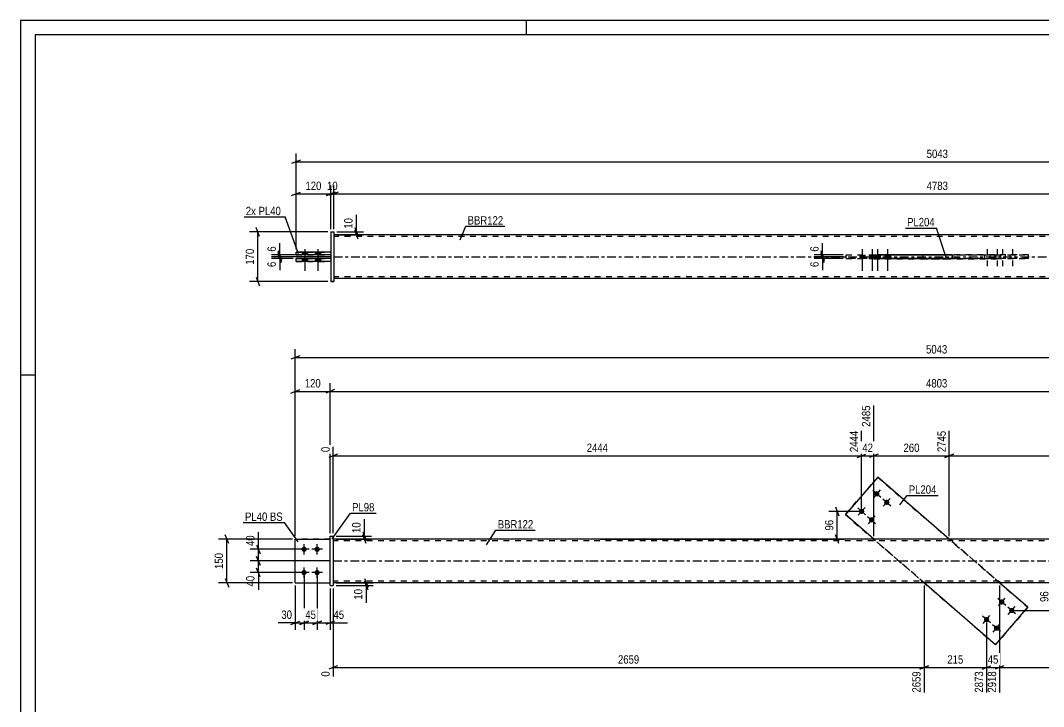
# Model space of a CAD drawing. Header units: millimetres. Extents: x 0 to 594, y 0 to 420.
# Drawn here: x 0 to 351.7, y 184.1 to 420 of the extents above; entities that cross this region are included whole.
import ezdxf

# ---------------------------------------------------------------- set-up
doc = ezdxf.new("R2010")
doc.units = ezdxf.units.MM
doc.linetypes.add('DXK_LINE_DOT2', pattern=[3.9198, 1.9599, -1.9599])
doc.linetypes.add('DXK_LINE_DOT3', pattern=[5.9187, 2.979, -0.9799, 0.9799, -0.9799])
doc.styles.add('Arial Narrow', font='ARIALN.TTF', dxfattribs={"height": 0.2})

# ---------------------------------------------------------------- blocks, each defined once
blk = doc.blocks.new('Unknown-580610269-1130')
at = {"color": 5, "linetype": 'Continuous'}
for p, q in [((594, 420), (0, 420)), ((0, 420), (0, 0)), ((174, 415), (174, 420)), ((589, 415), (5, 415)), ((5, 415), (5, 5)), ((5, 298), (0, 298))]:
    blk.add_line(p, q, dxfattribs=at)
blk = doc.blocks.new('Part-580610269-1679 - 1673')
at = {"color": 7, "linetype": 'DXK_LINE_DOT2'}
for p, q in [((94.5, 226.65), (94.5, 241.65)), ((94.5, 241.65), (106.5, 241.65)), ((106.5, 241.65), (94.5, 241.65)), ((106.5, 226.65), (106.5, 241.65)), ((94.5, 226.65), (94.5, 226.65)), ((94.5, 226.65), (106.5, 226.65)), ((94.5, 226.65), (106.5, 226.65)), ((106.5, 226.65), (106.5, 226.65))]:
    blk.add_line(p, q, dxfattribs=at)
blk = doc.blocks.new('Part-580610269-1700 - 1673')
at = {"color": 2, "linetype": 'Continuous'}
for p, q in [((195.5, 241.65), (107.5, 241.65)), ((434.37, 241.65), (195.6, 241.65)), ((195.5, 226.65), (107.5, 226.65)), ((434.37, 226.65), (195.6, 226.65))]:
    blk.add_line(p, q, dxfattribs=at)
at = {"color": 7, "linetype": 'DXK_LINE_DOT2'}
for p, q in [((107.5, 241.65), (107.5, 226.65)), ((195.5, 241.05), (107.5, 241.05)), ((434.37, 241.05), (195.6, 241.05)), ((293.25, 241.65), (293.25, 241.05)), ((320.1, 241.65), (320.1, 241.05)), ((195.5, 227.25), (107.5, 227.25)), ((434.37, 227.25), (195.6, 227.25)), ((309.87, 226.65), (309.87, 227.25)), ((336.72, 226.65), (336.72, 227.25))]:
    blk.add_line(p, q, dxfattribs=at)
at = {"color": 7, "linetype": 'DXK_LINE_DOT3'}
for p, q in [((107.5, 234.15), (195.5, 234.15)), ((195.6, 234.15), (434.37, 234.15))]:
    blk.add_line(p, q, dxfattribs=at)
blk = doc.blocks.new('Part-580610269-1684 - 1673')
at = {"color": 2, "linetype": 'Continuous'}
for p, q in [((94.5, 226.65), (94.5, 241.65)), ((94.5, 241.65), (106.5, 241.65)), ((94.5, 226.65), (94.5, 226.65)), ((94.5, 226.65), (106.5, 226.65))]:
    blk.add_line(p, q, dxfattribs=at)
at = {"color": 7, "linetype": 'DXK_LINE_DOT2'}
for p, q in [((106.5, 241.65), (94.5, 241.65)), ((106.5, 226.65), (106.5, 241.65)), ((94.5, 226.65), (106.5, 226.65)), ((106.5, 226.65), (106.5, 226.65))]:
    blk.add_line(p, q, dxfattribs=at)
blk = doc.blocks.new('Bolt-580610269-1706 - 1673')
at = {"linetype": 'Continuous'}
for points in [[(294.43, 258.15), (294.61, 258.13), (294.79, 258.07), (294.95, 257.98), (295.09, 257.85), (295.2, 257.7), (295.28, 257.53), (295.32, 257.34), (295.32, 257.15), (295.28, 256.97), (295.2, 256.8), (295.09, 256.65), (294.95, 256.52), (294.79, 256.43), (294.61, 256.37), (294.43, 256.35), (294.24, 256.37), (294.06, 256.43), (293.9, 256.52), (293.76, 256.65), (293.65, 256.8), (293.57, 256.97), (293.53, 257.15), (293.53, 257.34), (293.57, 257.53), (293.65, 257.7), (293.76, 257.85), (293.9, 257.98), (294.06, 258.07), (294.24, 258.13)], [(297.83, 255.2), (298.01, 255.18), (298.19, 255.12), (298.36, 255.03), (298.5, 254.9), (298.61, 254.75), (298.68, 254.58), (298.72, 254.4), (298.72, 254.21), (298.68, 254.02), (298.61, 253.85), (298.5, 253.7), (298.36, 253.57), (298.19, 253.48), (298.01, 253.42), (297.83, 253.4), (297.64, 253.42), (297.46, 253.48), (297.3, 253.57), (297.16, 253.7), (297.05, 253.85), (296.97, 254.02), (296.93, 254.21), (296.93, 254.4), (296.97, 254.58), (297.05, 254.75), (297.16, 254.9), (297.3, 255.03), (297.46, 255.12), (297.64, 255.18)], [(289.19, 252.1), (289.37, 252.08), (289.55, 252.02), (289.72, 251.93), (289.86, 251.8), (289.97, 251.65), (290.04, 251.48), (290.08, 251.3), (290.08, 251.11), (290.04, 250.92), (289.97, 250.75), (289.86, 250.6), (289.72, 250.47), (289.55, 250.38), (289.37, 250.32), (289.19, 250.3), (289, 250.32), (288.82, 250.38), (288.66, 250.47), (288.52, 250.6), (288.41, 250.75), (288.33, 250.92), (288.29, 251.11), (288.29, 251.3), (288.33, 251.48), (288.41, 251.65), (288.52, 251.8), (288.66, 251.93), (288.82, 252.02), (289, 252.08)], [(292.59, 249.16), (292.78, 249.14), (292.95, 249.08), (293.12, 248.98), (293.26, 248.86), (293.37, 248.71), (293.44, 248.53), (293.48, 248.35), (293.48, 248.16), (293.44, 247.98), (293.37, 247.81), (293.26, 247.65), (293.12, 247.53), (292.95, 247.43), (292.78, 247.38), (292.59, 247.36), (292.4, 247.38), (292.22, 247.43), (292.06, 247.53), (291.92, 247.65), (291.81, 247.81), (291.73, 247.98), (291.69, 248.16), (291.69, 248.35), (291.73, 248.53), (291.81, 248.71), (291.92, 248.86), (292.06, 248.98), (292.22, 249.08), (292.4, 249.14)]]:
    blk.add_hatch(color=1, dxfattribs=at).paths.add_polyline_path(points)
at = {"color": 1, "linetype": 'Continuous'}
for p, q in [((293.06, 258.43), (295.79, 256.07)), ((295.6, 258.61), (293.25, 255.89)), ((296.47, 255.48), (299.19, 253.12)), ((299.01, 255.66), (296.65, 252.94)), ((287.83, 252.38), (290.55, 250.02)), ((290.37, 252.56), (288.01, 249.84)), ((291.23, 249.43), (293.95, 247.08)), ((293.77, 249.62), (291.41, 246.9))]:
    blk.add_line(p, q, dxfattribs=at)
blk = doc.blocks.new('Bolt-580610269-1707 - 1673')
at = {"linetype": 'Continuous'}
for points in [[(337.38, 220.94), (337.57, 220.92), (337.75, 220.86), (337.91, 220.76), (338.05, 220.64), (338.16, 220.49), (338.24, 220.31), (338.28, 220.13), (338.28, 219.94), (338.24, 219.76), (338.16, 219.59), (338.05, 219.43), (337.91, 219.31), (337.75, 219.21), (337.57, 219.16), (337.38, 219.14), (337.19, 219.16), (337.01, 219.21), (336.85, 219.31), (336.71, 219.43), (336.6, 219.59), (336.52, 219.76), (336.49, 219.94), (336.49, 220.13), (336.52, 220.31), (336.6, 220.49), (336.71, 220.64), (336.85, 220.76), (337.01, 220.86), (337.19, 220.92)], [(332.14, 214.89), (332.33, 214.87), (332.51, 214.81), (332.67, 214.72), (332.81, 214.59), (332.92, 214.44), (333, 214.27), (333.04, 214.08), (333.04, 213.9), (333, 213.71), (332.92, 213.54), (332.81, 213.39), (332.67, 213.26), (332.51, 213.17), (332.33, 213.11), (332.14, 213.09), (331.96, 213.11), (331.78, 213.17), (331.61, 213.26), (331.47, 213.39), (331.36, 213.54), (331.29, 213.71), (331.25, 213.9), (331.25, 214.08), (331.29, 214.27), (331.36, 214.44), (331.47, 214.59), (331.61, 214.72), (331.78, 214.81), (331.96, 214.87)], [(340.78, 217.99), (340.97, 217.97), (341.15, 217.91), (341.31, 217.82), (341.45, 217.69), (341.56, 217.54), (341.64, 217.37), (341.68, 217.18), (341.68, 217), (341.64, 216.81), (341.56, 216.64), (341.45, 216.49), (341.31, 216.36), (341.15, 216.27), (340.97, 216.21), (340.78, 216.19), (340.59, 216.21), (340.42, 216.27), (340.25, 216.36), (340.11, 216.49), (340, 216.64), (339.93, 216.81), (339.89, 217), (339.89, 217.18), (339.93, 217.37), (340, 217.54), (340.11, 217.69), (340.25, 217.82), (340.42, 217.91), (340.59, 217.97)], [(335.54, 211.94), (335.73, 211.92), (335.91, 211.87), (336.07, 211.77), (336.21, 211.65), (336.32, 211.49), (336.4, 211.32), (336.44, 211.14), (336.44, 210.95), (336.4, 210.76), (336.32, 210.59), (336.21, 210.44), (336.07, 210.31), (335.91, 210.22), (335.73, 210.16), (335.54, 210.14), (335.36, 210.16), (335.18, 210.22), (335.01, 210.31), (334.87, 210.44), (334.76, 210.59), (334.69, 210.76), (334.65, 210.95), (334.65, 211.14), (334.69, 211.32), (334.76, 211.49), (334.87, 211.65), (335.01, 211.77), (335.18, 211.87), (335.36, 211.92)]]:
    blk.add_hatch(color=1, dxfattribs=at).paths.add_polyline_path(points)
at = {"color": 1, "linetype": 'Continuous'}
for p, q in [((338.74, 218.86), (336.02, 221.21)), ((336.2, 218.68), (338.56, 221.4)), ((342.14, 215.91), (339.42, 218.27)), ((339.6, 215.73), (341.96, 218.45)), ((333.5, 212.81), (330.78, 215.17)), ((330.96, 212.63), (333.32, 215.35)), ((336.9, 209.86), (334.18, 212.22)), ((334.37, 209.68), (336.72, 212.4))]:
    blk.add_line(p, q, dxfattribs=at)
blk = doc.blocks.new('Bolt-580610269-1709 - 1673')
at = {"linetype": 'Continuous'}
for points in [[(97.5, 239.05), (97.68, 239.03), (97.86, 238.97), (98.02, 238.87), (98.16, 238.75), (98.27, 238.6), (98.35, 238.42), (98.39, 238.24), (98.39, 238.05), (98.35, 237.87), (98.27, 237.7), (98.16, 237.54), (98.02, 237.42), (97.86, 237.32), (97.68, 237.27), (97.5, 237.25), (97.31, 237.27), (97.13, 237.32), (96.97, 237.42), (96.83, 237.54), (96.72, 237.7), (96.64, 237.87), (96.6, 238.05), (96.6, 238.24), (96.64, 238.42), (96.72, 238.6), (96.83, 238.75), (96.97, 238.87), (97.13, 238.97), (97.31, 239.03)], [(102, 239.05), (102.18, 239.03), (102.36, 238.97), (102.52, 238.87), (102.66, 238.75), (102.77, 238.6), (102.85, 238.42), (102.89, 238.24), (102.89, 238.05), (102.85, 237.87), (102.77, 237.7), (102.66, 237.54), (102.52, 237.42), (102.36, 237.32), (102.18, 237.27), (102, 237.25), (101.81, 237.27), (101.63, 237.32), (101.47, 237.42), (101.33, 237.54), (101.22, 237.7), (101.14, 237.87), (101.1, 238.05), (101.1, 238.24), (101.14, 238.42), (101.22, 238.6), (101.33, 238.75), (101.47, 238.87), (101.63, 238.97), (101.81, 239.03)], [(97.5, 231.05), (97.68, 231.03), (97.86, 230.97), (98.02, 230.87), (98.16, 230.75), (98.27, 230.6), (98.35, 230.42), (98.39, 230.24), (98.39, 230.05), (98.35, 229.87), (98.27, 229.7), (98.16, 229.54), (98.02, 229.42), (97.86, 229.32), (97.68, 229.27), (97.5, 229.25), (97.31, 229.27), (97.13, 229.32), (96.97, 229.42), (96.83, 229.54), (96.72, 229.7), (96.64, 229.87), (96.6, 230.05), (96.6, 230.24), (96.64, 230.42), (96.72, 230.6), (96.83, 230.75), (96.97, 230.87), (97.13, 230.97), (97.31, 231.03)], [(102, 231.05), (102.18, 231.03), (102.36, 230.97), (102.52, 230.87), (102.66, 230.75), (102.77, 230.6), (102.85, 230.42), (102.89, 230.24), (102.89, 230.05), (102.85, 229.87), (102.77, 229.7), (102.66, 229.54), (102.52, 229.42), (102.36, 229.32), (102.18, 229.27), (102, 229.25), (101.81, 229.27), (101.63, 229.32), (101.47, 229.42), (101.33, 229.54), (101.22, 229.7), (101.14, 229.87), (101.1, 230.05), (101.1, 230.24), (101.14, 230.42), (101.22, 230.6), (101.33, 230.75), (101.47, 230.87), (101.63, 230.97), (101.81, 231.03)]]:
    blk.add_hatch(color=1, dxfattribs=at).paths.add_polyline_path(points)
at = {"color": 1, "linetype": 'Continuous'}
for p, q in [((97.5, 236.35), (97.5, 239.95)), ((102, 236.35), (102, 239.95)), ((99.3, 238.15), (95.7, 238.15)), ((103.8, 238.15), (100.2, 238.15)), ((99.3, 230.15), (95.7, 230.15)), ((97.5, 228.35), (97.5, 231.95)), ((103.8, 230.15), (100.2, 230.15)), ((102, 228.35), (102, 231.95))]:
    blk.add_line(p, q, dxfattribs=at)
blk = doc.blocks.new('Part-580610269-1715 - 1673')
at = {"color": 2, "linetype": 'Continuous'}
for p, q in [((294.73, 262.94), (283.6, 250.09)), ((319.31, 241.65), (294.73, 262.94)), ((294.73, 262.94), (294.73, 262.94)), ((293.35, 241.65), (283.6, 250.09)), ((283.6, 250.09), (283.6, 250.09)), ((335.24, 205.35), (310.66, 226.65)), ((346.37, 218.2), (336.62, 226.65)), ((335.24, 205.35), (346.37, 218.2)), ((346.37, 218.2), (346.37, 218.2)), ((335.24, 205.35), (335.24, 205.35))]:
    blk.add_line(p, q, dxfattribs=at)
at = {"color": 7, "linetype": 'DXK_LINE_DOT2'}
for p, q in [((283.6, 250.09), (294.73, 262.94)), ((294.73, 262.94), (346.37, 218.2)), ((283.6, 250.09), (335.24, 205.35)), ((310.66, 226.65), (293.35, 241.65)), ((336.62, 226.65), (319.31, 241.65)), ((346.37, 218.2), (335.24, 205.35))]:
    blk.add_line(p, q, dxfattribs=at)
blk = doc.blocks.new('Part-580610269-1720 - 1673')
at = {"color": 2, "linetype": 'Continuous'}
for p, q in [((106.5, 242.65), (107.5, 242.65)), ((106.5, 225.65), (106.5, 242.65)), ((107.5, 242.65), (107.5, 242.65)), ((107.5, 242.65), (107.5, 225.65)), ((106.5, 225.65), (107.5, 225.65))]:
    blk.add_line(p, q, dxfattribs=at)
at = {"color": 7, "linetype": 'DXK_LINE_DOT2'}
for p, q in [((106.5, 242.65), (107.5, 242.65)), ((106.5, 225.65), (107.5, 225.65))]:
    blk.add_line(p, q, dxfattribs=at)
blk = doc.blocks.new('Part-580610269-1418 - 1367')
at = {"color": 2, "linetype": 'Continuous'}
for p, q in [((94.73, 337.16), (94.73, 338.16)), ((106.73, 338.16), (94.73, 338.16)), ((94.73, 337.16), (94.73, 337.16)), ((106.73, 337.16), (94.73, 337.16))]:
    blk.add_line(p, q, dxfattribs=at)
at = {"color": 7, "linetype": 'DXK_LINE_DOT2'}
for p, q in [((94.73, 338.16), (106.73, 338.16)), ((106.73, 338.16), (106.73, 337.16)), ((94.73, 337.16), (106.73, 337.16))]:
    blk.add_line(p, q, dxfattribs=at)
blk = doc.blocks.new('Bolt-580610269-1370 - 1367')
at = {"linetype": 'Continuous'}
for points in [[(96.83, 339.36), (98.63, 339.36), (98.63, 340.36), (96.83, 340.36)], [(96.83, 339.36), (98.63, 339.36), (98.63, 340.36), (96.83, 340.36)], [(96.83, 337.16), (98.63, 337.16), (98.63, 338.16), (96.83, 338.16)], [(96.83, 337.16), (98.63, 337.16), (98.63, 338.16), (96.83, 338.16)], [(101.33, 339.36), (103.13, 339.36), (103.13, 340.36), (101.33, 340.36)], [(101.33, 339.36), (103.13, 339.36), (103.13, 340.36), (101.33, 340.36)], [(101.33, 337.16), (103.13, 337.16), (103.13, 338.16), (101.33, 338.16)], [(101.33, 337.16), (103.13, 337.16), (103.13, 338.16), (101.33, 338.16)]]:
    blk.add_hatch(color=1, dxfattribs=at).paths.add_polyline_path(points)
at = {"color": 1, "linetype": 'Continuous'}
for p, q in [((97.73, 341.36), (97.73, 333.86)), ((97.73, 341.36), (97.73, 333.86)), ((102.23, 341.36), (102.23, 333.86)), ((102.23, 341.36), (102.23, 333.86)), ((96.83, 340.36), (96.83, 339.36)), ((96.83, 340.36), (96.83, 339.36)), ((96.83, 338.16), (96.83, 337.16)), ((96.83, 338.16), (96.83, 337.16)), ((98.63, 340.36), (98.63, 339.36)), ((98.63, 340.36), (98.63, 339.36)), ((98.63, 338.16), (98.63, 337.16)), ((98.63, 338.16), (98.63, 337.16)), ((101.33, 340.36), (101.33, 339.36)), ((101.33, 340.36), (101.33, 339.36)), ((101.33, 338.16), (101.33, 337.16)), ((101.33, 338.16), (101.33, 337.16)), ((103.13, 340.36), (103.13, 339.36)), ((103.13, 340.36), (103.13, 339.36)), ((103.13, 338.16), (103.13, 337.16)), ((103.13, 338.16), (103.13, 337.16))]:
    blk.add_line(p, q, dxfattribs=at)
blk = doc.blocks.new('Bolt-580610269-1435 - 1367')
at = {"color": 1, "linetype": 'DXK_LINE_DOT2'}
for p, q in [((332.37, 341.36), (332.37, 333.86)), ((335.77, 341.36), (335.77, 333.86)), ((337.61, 341.36), (337.61, 333.86)), ((341.01, 341.36), (341.01, 333.86)), ((331.47, 339.36), (331.47, 338.16)), ((333.27, 339.36), (333.27, 338.16)), ((334.87, 339.36), (334.87, 338.16)), ((336.67, 339.36), (336.67, 338.16)), ((336.71, 339.36), (336.71, 338.16)), ((338.51, 339.36), (338.51, 338.16)), ((340.11, 339.36), (340.11, 338.16)), ((341.91, 339.36), (341.91, 338.16))]:
    blk.add_line(p, q, dxfattribs=at)
blk = doc.blocks.new('Part-580610269-1456 - 1367')
at = {"color": 2, "linetype": 'Continuous'}
for p, q in [((195.73, 346.26), (107.73, 346.26)), ((434.6, 346.26), (195.83, 346.26)), ((293.48, 339.46), (320.33, 339.46)), ((293.48, 339.46), (293.48, 339.36)), ((293.48, 338.16), (293.48, 338.06)), ((293.48, 338.06), (293.48, 338.06)), ((320.33, 338.06), (293.48, 338.06)), ((310.1, 339.46), (310.1, 339.36)), ((310.1, 338.06), (310.1, 338.16)), ((320.33, 339.46), (320.33, 338.06)), ((195.73, 331.26), (107.73, 331.26)), ((434.6, 331.26), (195.83, 331.26))]:
    blk.add_line(p, q, dxfattribs=at)
at = {"color": 7, "linetype": 'DXK_LINE_DOT2'}
for p, q in [((107.73, 346.26), (107.73, 331.26)), ((195.73, 345.66), (107.73, 345.66)), ((434.6, 345.66), (195.83, 345.66)), ((320.33, 339.46), (293.48, 339.46)), ((293.48, 338.06), (293.48, 339.36)), ((293.48, 338.06), (320.33, 338.06)), ((310.1, 339.46), (310.1, 339.46)), ((310.1, 339.46), (310.1, 339.46)), ((310.1, 339.46), (336.95, 339.46)), ((310.1, 339.46), (336.95, 339.46)), ((310.1, 339.36), (310.1, 338.06)), ((336.95, 338.06), (310.1, 338.06)), ((310.1, 338.06), (310.1, 338.06)), ((310.1, 338.06), (336.95, 338.06)), ((336.95, 339.46), (336.95, 338.06)), ((195.73, 331.86), (107.73, 331.86)), ((434.6, 331.86), (195.83, 331.86))]:
    blk.add_line(p, q, dxfattribs=at)
at = {"color": 7, "linetype": 'DXK_LINE_DOT3'}
for p, q in [((107.73, 338.76), (195.73, 338.76)), ((195.83, 338.76), (434.6, 338.76))]:
    blk.add_line(p, q, dxfattribs=at)
blk = doc.blocks.new('Part-580610269-1413 - 1367')
at = {"color": 2, "linetype": 'Continuous'}
for p, q in [((94.73, 339.36), (94.73, 340.36)), ((106.73, 340.36), (94.73, 340.36)), ((94.73, 339.36), (94.73, 339.36)), ((106.73, 339.36), (94.73, 339.36))]:
    blk.add_line(p, q, dxfattribs=at)
at = {"color": 7, "linetype": 'DXK_LINE_DOT2'}
for p, q in [((94.73, 340.36), (94.73, 340.36)), ((94.73, 340.36), (106.73, 340.36)), ((94.73, 339.36), (106.73, 339.36)), ((106.73, 340.36), (106.73, 339.36))]:
    blk.add_line(p, q, dxfattribs=at)
blk = doc.blocks.new('Part-580610269-1397 - 1367')
at = {"color": 2, "linetype": 'Continuous'}
for p, q in [((283.83, 338.16), (283.83, 339.36)), ((294.96, 338.16), (294.96, 339.36)), ((320.33, 339.36), (294.96, 339.36)), ((320.33, 338.16), (294.96, 338.16))]:
    blk.add_line(p, q, dxfattribs=at)
at = {"color": 7, "linetype": 'DXK_LINE_DOT2'}
for p, q in [((283.83, 339.36), (335.47, 339.36)), ((283.83, 339.36), (294.96, 339.36)), ((294.96, 338.16), (283.83, 338.16)), ((283.83, 338.16), (335.47, 338.16)), ((346.6, 339.36), (320.33, 339.36)), ((346.6, 338.16), (320.33, 338.16)), ((335.47, 338.16), (335.47, 339.36)), ((335.47, 339.36), (346.6, 339.36)), ((335.47, 338.16), (346.6, 338.16)), ((346.6, 338.16), (346.6, 339.36))]:
    blk.add_line(p, q, dxfattribs=at)
blk = doc.blocks.new('Part-580610269-1398 - 1367')
at = {"color": 2, "linetype": 'Continuous'}
for p, q in [((106.73, 347.26), (107.73, 347.26)), ((106.73, 347.26), (106.73, 330.26)), ((107.73, 347.26), (107.73, 347.26)), ((107.73, 347.26), (107.73, 330.26)), ((107.73, 330.26), (106.73, 330.26)), ((106.73, 330.26), (106.73, 330.26))]:
    blk.add_line(p, q, dxfattribs=at)
at = {"color": 7, "linetype": 'DXK_LINE_DOT2'}
for p, q in [((106.73, 347.26), (107.73, 347.26)), ((107.73, 347.26), (107.73, 347.26)), ((106.73, 330.26), (107.73, 330.26))]:
    blk.add_line(p, q, dxfattribs=at)
blk = doc.blocks.new('Bolt-580610269-1436 - 1367')
at = {"linetype": 'Continuous'}
for points in [[(290.32, 339.36), (288.52, 339.36), (288.52, 338.16), (290.32, 338.16)], [(293.72, 339.36), (291.92, 339.36), (291.92, 338.16), (293.72, 338.16)], [(295.56, 339.36), (293.76, 339.36), (293.76, 338.16), (295.56, 338.16)], [(298.96, 339.36), (297.16, 339.36), (297.16, 338.16), (298.96, 338.16)]]:
    blk.add_hatch(color=1, dxfattribs=at).paths.add_polyline_path(points)
at = {"color": 1, "linetype": 'Continuous'}
for p, q in [((289.42, 341.36), (289.42, 333.86)), ((292.82, 341.36), (292.82, 333.86)), ((294.66, 341.36), (294.66, 333.86)), ((298.06, 341.36), (298.06, 333.86)), ((288.52, 339.36), (288.52, 338.16)), ((290.32, 339.36), (290.32, 338.16)), ((291.92, 339.36), (291.92, 338.16)), ((293.72, 339.36), (293.72, 338.16)), ((293.76, 339.36), (293.76, 338.16)), ((295.56, 339.36), (295.56, 338.16)), ((297.16, 339.36), (297.16, 338.16)), ((298.96, 339.36), (298.96, 338.16))]:
    blk.add_line(p, q, dxfattribs=at)
blk = doc.blocks.new('StraightDimension-580610269-1891 - 1673')
at = {"color": 7, "linetype": 'Continuous'}
for p, q in [((108.5, 226.65), (121.3, 226.65)), ((108.5, 225.65), (121.3, 225.65)), ((118.3, 228.15), (119.5, 225.15)), ((119.5, 224.15), (118.3, 227.15)), ((118.9, 225.65), (118.9, 226.65))]:
    blk.add_line(p, q, dxfattribs=at)
at = {"color": 0}
blk.add_wipeout([(118.15, 225.12), (113.95, 225.12), (113.95, 220.26), (118.15, 220.26)], dxfattribs=at)
at = {"color": 7, "linetype": 'Continuous'}
blk.add_line((118.9, 225.65), (118.9, 219.74), dxfattribs=at)
blk.add_line((118.9, 225.65), (118.9, 219.74), dxfattribs=at)
at = {"color": 3, "style": 'Arial Narrow'}
blk.add_text('10', height=2.863, rotation=90.0002, dxfattribs=at).set_placement((117.55, 220.86))
blk = doc.blocks.new('StraightDimension-580610269-1827 - 1673')
at = {"color": 7, "linetype": 'Continuous'}
for p, q in [((97.5, 229.15), (97.5, 210.48)), ((94.5, 225.65), (94.5, 210.48)), ((93, 212.28), (96, 213.48)), ((94.5, 212.88), (97.5, 212.88)), ((99, 213.48), (96, 212.28))]:
    blk.add_line(p, q, dxfattribs=at)
at = {"color": 0}
blk.add_wipeout([(93.97, 213.63), (93.97, 217.83), (89.11, 217.83), (89.11, 213.63)], dxfattribs=at)
at = {"color": 7, "linetype": 'Continuous'}
blk.add_line((94.5, 212.88), (88.59, 212.88), dxfattribs=at)
blk.add_line((94.5, 212.88), (88.59, 212.88), dxfattribs=at)
at = {"color": 3, "style": 'Arial Narrow'}
blk.add_text('30', height=2.863, dxfattribs=at).set_placement((89.71, 214.23))
blk = doc.blocks.new('StraightDimension-580610269-2788 - 1673')
at = {"color": 7, "linetype": 'Continuous'}
for p, q in [((319.31, 242.65), (319.31, 278.89)), ((522.47, 243.65), (522.47, 278.89)), ((320.81, 270.88), (317.81, 269.68)), ((520.97, 269.68), (523.97, 270.88)), ((319.31, 270.28), (522.47, 270.28))]:
    blk.add_line(p, q, dxfattribs=at)
at = {"color": 0, "linetype": 'Continuous'}
blk.add_wipeout([(521.87, 279.49), (517.67, 279.49), (517.67, 270.98), (521.87, 270.98)], dxfattribs=at)
at = {"color": 0}
blk.add_wipeout([(425.15, 271.03), (425.15, 275.23), (416.64, 275.23), (416.64, 271.03)], dxfattribs=at)
at = {"color": 3, "linetype": 'Continuous', "style": 'Arial Narrow'}
blk.add_text('4783', height=2.863, rotation=90.0002, dxfattribs=at).set_placement((521.27, 271.58))
at = {"color": 3, "style": 'Arial Narrow'}
blk.add_text('2038', height=2.863, dxfattribs=at).set_placement((417.24, 271.63))
blk = doc.blocks.new('StraightDimension-580610269-2057 - 1673')
at = {"color": 7, "linetype": 'Continuous'}
for p, q in [((93, 291.86), (96, 293.06)), ((94.5, 242.65), (94.5, 295.31)), ((94.5, 292.46), (106.5, 292.46)), ((108, 293.06), (105, 291.86)), ((106.5, 243.65), (106.5, 295.31))]:
    blk.add_line(p, q, dxfattribs=at)
at = {"color": 0}
blk.add_wipeout([(103.84, 293.21), (103.84, 297.41), (97.15, 297.41), (97.15, 293.21)], dxfattribs=at)
at = {"color": 3, "style": 'Arial Narrow'}
blk.add_text('120', height=2.863, dxfattribs=at).set_placement((97.75, 293.81))
blk = doc.blocks.new('StraightDimension-580610269-1900 - 1673')
at = {"color": 7, "linetype": 'Continuous'}
for p, q in [((117.65, 244.15), (118.85, 241.15)), ((118.85, 240.15), (117.65, 243.15)), ((108.5, 242.65), (120.65, 242.65)), ((108.5, 241.65), (120.65, 241.65)), ((118.25, 241.65), (118.25, 242.65))]:
    blk.add_line(p, q, dxfattribs=at)
at = {"color": 0}
blk.add_wipeout([(117.5, 248.03), (113.3, 248.03), (113.3, 243.17), (117.5, 243.17)], dxfattribs=at)
at = {"color": 7, "linetype": 'Continuous'}
blk.add_line((118.25, 242.65), (118.25, 248.55), dxfattribs=at)
blk.add_line((118.25, 242.65), (118.25, 248.55), dxfattribs=at)
at = {"color": 3, "style": 'Arial Narrow'}
blk.add_text('10', height=2.863, rotation=90.0002, dxfattribs=at).set_placement((116.9, 243.77))
blk = doc.blocks.new('StraightDimension-580610269-2050 - 1673')
at = {"color": 7, "linetype": 'Continuous'}
for p, q in [((108, 293.06), (105, 291.86)), ((106.5, 243.65), (106.5, 295.31)), ((106.5, 292.46), (523.47, 292.46))]:
    blk.add_line(p, q, dxfattribs=at)
at = {"color": 0}
blk.add_wipeout([(319.24, 293.21), (319.24, 297.41), (310.73, 297.41), (310.73, 293.21)], dxfattribs=at)
at = {"color": 3, "style": 'Arial Narrow'}
blk.add_text('4803', height=2.863, dxfattribs=at).set_placement((311.33, 293.81))
blk = doc.blocks.new('StraightDimension-580610269-1909 - 1673')
at = {"color": 7, "linetype": 'Continuous'}
for p, q in [((81.2, 239.65), (82.4, 236.65)), ((96.5, 238.15), (78.95, 238.15)), ((81.8, 234.15), (81.8, 238.15)), ((106.5, 234.15), (78.95, 234.15)), ((82.4, 232.65), (81.2, 235.65))]:
    blk.add_line(p, q, dxfattribs=at)
at = {"color": 0}
blk.add_wipeout([(81.05, 243.53), (76.85, 243.53), (76.85, 238.67), (81.05, 238.67)], dxfattribs=at)
at = {"color": 7, "linetype": 'Continuous'}
blk.add_line((81.8, 238.15), (81.8, 244.05), dxfattribs=at)
blk.add_line((81.8, 238.15), (81.8, 244.05), dxfattribs=at)
at = {"color": 3, "style": 'Arial Narrow'}
blk.add_text('40', height=2.863, rotation=90.0002, dxfattribs=at).set_placement((80.45, 239.27))
blk = doc.blocks.new('StraightDimension-580610269-2791 - 1673')
at = {"color": 7, "linetype": 'Continuous'}
for p, q in [((289.19, 252.2), (289.19, 278.89)), ((109, 270.88), (106, 269.68)), ((107.5, 243.65), (107.5, 273.41)), ((287.69, 269.68), (290.69, 270.88)), ((107.5, 270.28), (289.19, 270.28))]:
    blk.add_line(p, q, dxfattribs=at)
at = {"color": 0, "linetype": 'Continuous'}
for points in [[(288.59, 279.49), (284.39, 279.49), (284.39, 270.98), (288.59, 270.98)], [(106.9, 274.01), (102.7, 274.01), (102.7, 270.98), (106.9, 270.98)]]:
    blk.add_wipeout(points, dxfattribs=at)
at = {"color": 0}
blk.add_wipeout([(202.6, 271.03), (202.6, 275.23), (194.08, 275.23), (194.08, 271.03)], dxfattribs=at)
at = {"color": 3, "linetype": 'Continuous', "style": 'Arial Narrow'}
for s, height, p in [('2444', 2.863, (287.99, 271.58)), ('0', 2.86, (106.3, 271.58))]:
    blk.add_text(s, height=height, rotation=90.0002, dxfattribs=at).set_placement(p)
at = {"color": 3, "style": 'Arial Narrow'}
blk.add_text('2444', height=2.863, dxfattribs=at).set_placement((194.68, 271.63))
blk = doc.blocks.new('StraightDimension-580610269-1735 - 1673')
at = {"color": 7, "linetype": 'Continuous'}
for p, q in [((288.19, 251.2), (277.96, 251.2)), ((280.21, 252.7), (281.41, 249.7)), ((280.81, 241.65), (280.81, 251.2)), ((281.41, 240.15), (280.21, 243.15)), ((199.27, 241.65), (283.21, 241.65))]:
    blk.add_line(p, q, dxfattribs=at)
at = {"color": 0}
blk.add_wipeout([(280.06, 248.85), (275.86, 248.85), (275.86, 244), (280.06, 244)], dxfattribs=at)
at = {"color": 3, "style": 'Arial Narrow'}
blk.add_text('96', height=2.863, rotation=90.0002, dxfattribs=at).set_placement((279.46, 244.6))
blk = doc.blocks.new('StraightDimension-580610269-1746 - 1673')
at = {"color": 7, "linetype": 'Continuous'}
for p, q in [((94.5, 242.65), (94.5, 306.98)), ((96, 304.73), (93, 303.53)), ((94.5, 304.13), (535.47, 304.13))]:
    blk.add_line(p, q, dxfattribs=at)
at = {"color": 0}
blk.add_wipeout([(319.24, 304.88), (319.24, 309.08), (310.73, 309.08), (310.73, 304.88)], dxfattribs=at)
at = {"color": 3, "style": 'Arial Narrow'}
blk.add_text('5043', height=2.863, dxfattribs=at).set_placement((311.33, 305.48))
blk = doc.blocks.new('StraightDimension-580610269-1813 - 1673')
at = {"color": 7, "linetype": 'Continuous'}
for p, q in [((102, 229.15), (102, 210.48)), ((106.5, 224.65), (106.5, 210.48)), ((100.5, 212.28), (103.5, 213.48)), ((102, 212.88), (106.5, 212.88)), ((108, 213.48), (105, 212.28))]:
    blk.add_line(p, q, dxfattribs=at)
at = {"color": 0}
blk.add_wipeout([(111.88, 213.63), (111.88, 217.83), (107.02, 217.83), (107.02, 213.63)], dxfattribs=at)
at = {"color": 7, "linetype": 'Continuous'}
blk.add_line((106.5, 212.88), (112.4, 212.88), dxfattribs=at)
blk.add_line((106.5, 212.88), (112.4, 212.88), dxfattribs=at)
at = {"color": 3, "style": 'Arial Narrow'}
blk.add_text('45', height=2.863, dxfattribs=at).set_placement((107.62, 214.23))
blk = doc.blocks.new('StraightDimension-580610269-1820 - 1673')
at = {"color": 7, "linetype": 'Continuous'}
for p, q in [((97.5, 229.15), (97.5, 210.48)), ((102, 229.15), (102, 210.48)), ((96, 212.28), (99, 213.48)), ((97.5, 212.88), (102, 212.88)), ((103.5, 213.48), (100.5, 212.28))]:
    blk.add_line(p, q, dxfattribs=at)
at = {"color": 0}
blk.add_wipeout([(102.17, 213.63), (102.17, 217.83), (97.32, 217.83), (97.32, 213.63)], dxfattribs=at)
at = {"color": 3, "style": 'Arial Narrow'}
blk.add_text('45', height=2.863, dxfattribs=at).set_placement((97.92, 214.23))
blk = doc.blocks.new('StraightDimension-580610269-1922 - 1673')
at = {"color": 7, "linetype": 'Continuous'}
for p, q in [((106.5, 234.15), (78.95, 234.15)), ((81.2, 235.65), (82.4, 232.65)), ((81.8, 230.15), (81.8, 234.15)), ((96.5, 230.15), (78.95, 230.15)), ((82.4, 228.65), (81.2, 231.65))]:
    blk.add_line(p, q, dxfattribs=at)
at = {"color": 0}
blk.add_wipeout([(81.05, 229.62), (76.85, 229.62), (76.85, 224.76), (81.05, 224.76)], dxfattribs=at)
at = {"color": 7, "linetype": 'Continuous'}
blk.add_line((81.8, 230.15), (81.8, 224.24), dxfattribs=at)
blk.add_line((81.8, 230.15), (81.8, 224.24), dxfattribs=at)
at = {"color": 3, "style": 'Arial Narrow'}
blk.add_text('40', height=2.863, rotation=90.0002, dxfattribs=at).set_placement((80.45, 225.36))
blk = doc.blocks.new('StraightDimension-580610269-1979 - 1673')
at = {"color": 7, "linetype": 'Continuous'}
for p, q in [((71.59, 240.15), (70.39, 243.15)), ((93.5, 241.65), (68.14, 241.65)), ((70.99, 226.65), (70.99, 241.65)), ((93.5, 226.65), (68.14, 226.65)), ((70.39, 228.15), (71.59, 225.15))]:
    blk.add_line(p, q, dxfattribs=at)
at = {"color": 0}
blk.add_wipeout([(70.24, 237.49), (66.04, 237.49), (66.04, 230.8), (70.24, 230.8)], dxfattribs=at)
at = {"color": 3, "style": 'Arial Narrow'}
blk.add_text('150', height=2.863, rotation=90.0002, dxfattribs=at).set_placement((69.64, 231.4))
blk = doc.blocks.new('StraightDimension-580610269-1993 - 1673')
at = {"color": 7, "linetype": 'Continuous'}
for p, q in [((354.15, 228.15), (355.35, 225.15)), ((354.75, 217.09), (354.75, 226.65)), ((355.44, 226.65), (357.15, 226.65)), ((355.35, 215.59), (354.15, 218.59)), ((341.78, 217.09), (357.15, 217.09))]:
    blk.add_line(p, q, dxfattribs=at)
at = {"color": 0}
blk.add_wipeout([(354, 224.3), (349.8, 224.3), (349.8, 219.44), (354, 219.44)], dxfattribs=at)
at = {"color": 3, "style": 'Arial Narrow'}
blk.add_text('96', height=2.863, rotation=90.0002, dxfattribs=at).set_placement((353.4, 220.04))
blk = doc.blocks.new('StraightDimension-580610269-2789 - 1673')
at = {"color": 7, "linetype": 'Continuous'}
for p, q in [((293.35, 242.65), (293.35, 287.59)), ((319.31, 242.65), (319.31, 278.89)), ((294.85, 270.88), (291.85, 269.68)), ((317.81, 269.68), (320.81, 270.88)), ((293.35, 270.28), (319.31, 270.28))]:
    blk.add_line(p, q, dxfattribs=at)
at = {"color": 0, "linetype": 'Continuous'}
blk.add_wipeout([(318.71, 279.49), (314.51, 279.49), (314.51, 270.98), (318.71, 270.98)], dxfattribs=at)
at = {"color": 0}
blk.add_wipeout([(309.67, 271.03), (309.67, 275.23), (302.99, 275.23), (302.99, 271.03)], dxfattribs=at)
at = {"color": 3, "linetype": 'Continuous', "style": 'Arial Narrow'}
blk.add_text('2745', height=2.863, rotation=90.0002, dxfattribs=at).set_placement((318.11, 271.58))
at = {"color": 3, "style": 'Arial Narrow'}
blk.add_text('260', height=2.863, dxfattribs=at).set_placement((303.59, 271.63))
blk = doc.blocks.new('StraightDimension-580610269-2790 - 1673')
at = {"color": 7, "linetype": 'Continuous'}
for p, q in [((293.35, 242.65), (293.35, 287.59)), ((289.19, 252.2), (289.19, 278.89)), ((287.69, 269.68), (290.69, 270.88)), ((294.85, 270.88), (291.85, 269.68)), ((289.19, 270.28), (293.35, 270.28))]:
    blk.add_line(p, q, dxfattribs=at)
at = {"color": 0, "linetype": 'Continuous'}
blk.add_wipeout([(292.75, 288.19), (288.55, 288.19), (288.55, 279.68), (292.75, 279.68)], dxfattribs=at)
at = {"color": 0}
blk.add_wipeout([(293.69, 271.03), (293.69, 275.23), (288.84, 275.23), (288.84, 271.03)], dxfattribs=at)
at = {"color": 3, "linetype": 'Continuous', "style": 'Arial Narrow'}
blk.add_text('2485', height=2.863, rotation=90.0002, dxfattribs=at).set_placement((292.15, 280.28))
at = {"color": 3, "style": 'Arial Narrow'}
blk.add_text('42', height=2.863, dxfattribs=at).set_placement((289.44, 271.63))
blk = doc.blocks.new('StraightDimension-580610269-2906 - 1673')
at = {"color": 7, "linetype": 'Continuous'}
for p, q in [((336.62, 225.65), (336.62, 188.88)), ((522.47, 224.65), (522.47, 188.88)), ((338.12, 198.09), (335.12, 196.89)), ((336.62, 197.49), (522.47, 197.49)), ((520.97, 196.89), (523.97, 198.09))]:
    blk.add_line(p, q, dxfattribs=at)
at = {"color": 0}
blk.add_wipeout([(433.8, 198.24), (433.8, 202.44), (425.29, 202.44), (425.29, 198.24)], dxfattribs=at)
at = {"color": 0, "linetype": 'Continuous'}
blk.add_wipeout([(521.87, 196.79), (517.67, 196.79), (517.67, 188.28), (521.87, 188.28)], dxfattribs=at)
at = {"color": 3, "style": 'Arial Narrow'}
blk.add_text('1865', height=2.863, dxfattribs=at).set_placement((425.89, 198.84))
at = {"color": 3, "linetype": 'Continuous', "style": 'Arial Narrow'}
blk.add_text('4783', height=2.863, rotation=90.0002, dxfattribs=at).set_placement((521.27, 188.88))
blk = doc.blocks.new('StraightDimension-580610269-2907 - 1673')
at = {"color": 7, "linetype": 'Continuous'}
for p, q in [((336.62, 225.65), (336.62, 188.88)), ((332.14, 212.99), (332.14, 188.88)), ((330.64, 196.89), (333.64, 198.09)), ((332.14, 197.49), (336.62, 197.49)), ((338.12, 198.09), (335.12, 196.89))]:
    blk.add_line(p, q, dxfattribs=at)
at = {"color": 0}
blk.add_wipeout([(336.81, 198.24), (336.81, 202.44), (331.95, 202.44), (331.95, 198.24)], dxfattribs=at)
at = {"color": 3, "style": 'Arial Narrow'}
blk.add_text('45', height=2.863, dxfattribs=at).set_placement((332.55, 198.84))
at = {"color": 0, "linetype": 'Continuous'}
blk.add_wipeout([(336.02, 196.79), (331.82, 196.79), (331.82, 188.28), (336.02, 188.28)], dxfattribs=at)
at = {"color": 3, "linetype": 'Continuous', "style": 'Arial Narrow'}
blk.add_text('2918', height=2.863, rotation=90.0002, dxfattribs=at).set_placement((335.42, 188.88))
blk = doc.blocks.new('StraightDimension-580610269-2908 - 1673')
at = {"color": 7, "linetype": 'Continuous'}
for p, q in [((310.66, 225.65), (310.66, 188.88)), ((332.14, 212.99), (332.14, 188.88)), ((312.16, 198.09), (309.16, 196.89)), ((310.66, 197.49), (332.14, 197.49)), ((330.64, 196.89), (333.64, 198.09))]:
    blk.add_line(p, q, dxfattribs=at)
at = {"color": 0}
blk.add_wipeout([(324.74, 198.24), (324.74, 202.44), (318.06, 202.44), (318.06, 198.24)], dxfattribs=at)
at = {"color": 0, "linetype": 'Continuous'}
blk.add_wipeout([(331.54, 196.79), (327.34, 196.79), (327.34, 188.28), (331.54, 188.28)], dxfattribs=at)
at = {"color": 3, "style": 'Arial Narrow'}
blk.add_text('215', height=2.863, dxfattribs=at).set_placement((318.66, 198.84))
at = {"color": 3, "linetype": 'Continuous', "style": 'Arial Narrow'}
blk.add_text('2873', height=2.863, rotation=90.0002, dxfattribs=at).set_placement((330.94, 188.88))
blk = doc.blocks.new('StraightDimension-580610269-2909 - 1673')
at = {"color": 7, "linetype": 'Continuous'}
for p, q in [((310.66, 225.65), (310.66, 188.88)), ((107.5, 224.65), (107.5, 194.37)), ((109, 198.09), (106, 196.89)), ((107.5, 197.49), (310.66, 197.49)), ((309.16, 196.89), (312.16, 198.09))]:
    blk.add_line(p, q, dxfattribs=at)
at = {"color": 0}
blk.add_wipeout([(213.33, 198.24), (213.33, 202.44), (204.82, 202.44), (204.82, 198.24)], dxfattribs=at)
at = {"color": 0, "linetype": 'Continuous'}
for points in [[(106.9, 196.79), (102.7, 196.79), (102.7, 193.77), (106.9, 193.77)], [(310.06, 196.79), (305.86, 196.79), (305.86, 188.28), (310.06, 188.28)]]:
    blk.add_wipeout(points, dxfattribs=at)
at = {"color": 3, "style": 'Arial Narrow'}
blk.add_text('2659', height=2.863, dxfattribs=at).set_placement((205.42, 198.84))
at = {"color": 3, "linetype": 'Continuous', "style": 'Arial Narrow'}
for s, height, p in [('0', 2.86, (106.3, 194.37)), ('2659', 2.863, (309.46, 188.88))]:
    blk.add_text(s, height=height, rotation=90.0002, dxfattribs=at).set_placement(p)
blk = doc.blocks.new('StraightDimension-580610269-1471 - 1367')
at = {"color": 7, "linetype": 'Continuous'}
for p, q in [((114.9, 348.76), (116.1, 345.76)), ((108.73, 347.26), (117.9, 347.26)), ((108.73, 346.26), (117.9, 346.26)), ((116.1, 344.76), (114.9, 347.76)), ((115.5, 346.26), (115.5, 347.26))]:
    blk.add_line(p, q, dxfattribs=at)
at = {"color": 0}
blk.add_wipeout([(114.75, 352.64), (110.55, 352.64), (110.55, 347.79), (114.75, 347.79)], dxfattribs=at)
at = {"color": 7, "linetype": 'Continuous'}
blk.add_line((115.5, 347.26), (115.5, 353.17), dxfattribs=at)
blk.add_line((115.5, 347.26), (115.5, 353.17), dxfattribs=at)
at = {"color": 3, "style": 'Arial Narrow'}
blk.add_text('10', height=2.863, rotation=90.0002, dxfattribs=at).set_placement((114.15, 348.39))
blk = doc.blocks.new('StraightDimension-580610269-1540 - 1367')
at = {"color": 7, "linetype": 'Continuous'}
for p, q in [((282.83, 339.36), (272.9, 339.36)), ((282.83, 338.76), (272.9, 338.76)), ((275.15, 340.86), (276.35, 337.86)), ((276.35, 337.26), (275.15, 340.26)), ((275.75, 338.76), (275.75, 339.36))]:
    blk.add_line(p, q, dxfattribs=at)
at = {"color": 0}
blk.add_wipeout([(275, 342.92), (270.8, 342.92), (270.8, 339.89), (275, 339.89)], dxfattribs=at)
at = {"color": 7, "linetype": 'Continuous'}
blk.add_line((275.75, 339.36), (275.75, 343.44), dxfattribs=at)
blk.add_line((275.75, 339.36), (275.75, 343.44), dxfattribs=at)
at = {"color": 3, "style": 'Arial Narrow'}
blk.add_text('6', height=2.86, rotation=90.0002, dxfattribs=at).set_placement((274.4, 340.49))
blk = doc.blocks.new('StraightDimension-580610269-1525 - 1367')
at = {"color": 7, "linetype": 'Continuous'}
for p, q in [((82.23, 345.76), (81.03, 348.76)), ((105.73, 347.26), (78.78, 347.26)), ((81.63, 330.26), (81.63, 347.26)), ((81.03, 331.76), (82.23, 328.76)), ((105.73, 330.26), (78.78, 330.26))]:
    blk.add_line(p, q, dxfattribs=at)
at = {"color": 0}
blk.add_wipeout([(80.88, 342.1), (76.68, 342.1), (76.68, 335.42), (80.88, 335.42)], dxfattribs=at)
at = {"color": 3, "style": 'Arial Narrow'}
blk.add_text('170', height=2.863, rotation=90.0002, dxfattribs=at).set_placement((80.28, 336.02))
blk = doc.blocks.new('StraightDimension-580610269-1536 - 1367')
at = {"color": 7, "linetype": 'Continuous'}
for p, q in [((282.83, 338.76), (272.9, 338.76)), ((282.83, 338.16), (272.9, 338.16)), ((275.15, 340.26), (276.35, 337.26)), ((276.35, 336.66), (275.15, 339.66)), ((275.75, 338.16), (275.75, 338.76))]:
    blk.add_line(p, q, dxfattribs=at)
at = {"color": 0}
blk.add_wipeout([(275, 337.64), (270.8, 337.64), (270.8, 334.61), (275, 334.61)], dxfattribs=at)
at = {"color": 7, "linetype": 'Continuous'}
blk.add_line((275.75, 338.16), (275.75, 334.08), dxfattribs=at)
blk.add_line((275.75, 338.16), (275.75, 334.08), dxfattribs=at)
at = {"color": 3, "style": 'Arial Narrow'}
blk.add_text('6', height=2.86, rotation=90.0002, dxfattribs=at).set_placement((274.4, 335.21))
blk = doc.blocks.new('StraightDimension-580610269-1489 - 1367')
at = {"color": 7, "linetype": 'Continuous'}
for p, q in [((99.73, 339.36), (86.28, 339.36)), ((106.73, 338.76), (86.28, 338.76)), ((88.53, 340.86), (89.73, 337.86)), ((89.73, 337.26), (88.53, 340.26)), ((89.13, 338.76), (89.13, 339.36))]:
    blk.add_line(p, q, dxfattribs=at)
at = {"color": 0}
blk.add_wipeout([(88.38, 342.92), (84.18, 342.92), (84.18, 339.89), (88.38, 339.89)], dxfattribs=at)
at = {"color": 7, "linetype": 'Continuous'}
blk.add_line((89.13, 339.36), (89.13, 343.44), dxfattribs=at)
blk.add_line((89.13, 339.36), (89.13, 343.44), dxfattribs=at)
at = {"color": 3, "style": 'Arial Narrow'}
blk.add_text('6', height=2.86, rotation=90.0002, dxfattribs=at).set_placement((87.78, 340.49))
blk = doc.blocks.new('StraightDimension-580610269-1508 - 1367')
at = {"color": 7, "linetype": 'Continuous'}
for p, q in [((106.73, 338.76), (86.28, 338.76)), ((93.73, 338.16), (86.28, 338.16)), ((88.53, 340.26), (89.73, 337.26)), ((89.73, 336.66), (88.53, 339.66)), ((89.13, 338.16), (89.13, 338.76))]:
    blk.add_line(p, q, dxfattribs=at)
at = {"color": 0}
blk.add_wipeout([(88.38, 337.64), (84.18, 337.64), (84.18, 334.61), (88.38, 334.61)], dxfattribs=at)
at = {"color": 7, "linetype": 'Continuous'}
blk.add_line((89.13, 338.16), (89.13, 334.08), dxfattribs=at)
blk.add_line((89.13, 338.16), (89.13, 334.08), dxfattribs=at)
at = {"color": 3, "style": 'Arial Narrow'}
blk.add_text('6', height=2.86, rotation=90.0002, dxfattribs=at).set_placement((87.78, 335.21))
blk = doc.blocks.new('StraightDimension-580610269-1545 - 1367')
at = {"color": 7, "linetype": 'Continuous'}
for p, q in [((94.73, 341.36), (94.73, 374.21)), ((96.23, 371.96), (93.23, 370.76)), ((94.73, 371.36), (535.7, 371.36))]:
    blk.add_line(p, q, dxfattribs=at)
at = {"color": 0}
blk.add_wipeout([(319.47, 372.11), (319.47, 376.31), (310.96, 376.31), (310.96, 372.11)], dxfattribs=at)
at = {"color": 3, "style": 'Arial Narrow'}
blk.add_text('5043', height=2.863, dxfattribs=at).set_placement((311.56, 372.71))
blk = doc.blocks.new('StraightDimension-580610269-1556 - 1367')
at = {"color": 7, "linetype": 'Continuous'}
for p, q in [((106.73, 348.26), (106.73, 363.21)), ((107.73, 348.26), (107.73, 363.21)), ((105.23, 359.76), (108.23, 360.96)), ((109.23, 360.96), (106.23, 359.76)), ((106.73, 360.36), (107.73, 360.36))]:
    blk.add_line(p, q, dxfattribs=at)
at = {"color": 0}
blk.add_wipeout([(109.65, 361.11), (109.65, 365.31), (104.8, 365.31), (104.8, 361.11)], dxfattribs=at)
at = {"color": 3, "style": 'Arial Narrow'}
blk.add_text('10', height=2.863, dxfattribs=at).set_placement((105.4, 361.71))
blk = doc.blocks.new('StraightDimension-580610269-1566 - 1367')
at = {"color": 7, "linetype": 'Continuous'}
for p, q in [((94.73, 341.36), (94.73, 363.21)), ((106.73, 348.26), (106.73, 363.21)), ((93.23, 359.76), (96.23, 360.96)), ((94.73, 360.36), (106.73, 360.36)), ((108.23, 360.96), (105.23, 359.76))]:
    blk.add_line(p, q, dxfattribs=at)
at = {"color": 0}
blk.add_wipeout([(104.07, 361.11), (104.07, 365.31), (97.38, 365.31), (97.38, 361.11)], dxfattribs=at)
at = {"color": 3, "style": 'Arial Narrow'}
blk.add_text('120', height=2.863, dxfattribs=at).set_placement((97.98, 361.71))
blk = doc.blocks.new('StraightDimension-580610269-1576 - 1367')
at = {"color": 7, "linetype": 'Continuous'}
for p, q in [((107.73, 348.26), (107.73, 363.21)), ((109.23, 360.96), (106.23, 359.76)), ((107.73, 360.36), (522.7, 360.36))]:
    blk.add_line(p, q, dxfattribs=at)
at = {"color": 0}
blk.add_wipeout([(319.47, 361.11), (319.47, 365.31), (310.96, 365.31), (310.96, 361.11)], dxfattribs=at)
at = {"color": 3, "style": 'Arial Narrow'}
blk.add_text('4783', height=2.863, dxfattribs=at).set_placement((311.56, 361.71))
blk = doc.blocks.new('Mark-580610269-1696 - 1673')
at = {"color": 0}
blk.add_wipeout([(176.32, 245.32), (176.32, 248.32), (164.08, 248.32), (164.08, 245.32)], dxfattribs=at)
blk.add_wipeout([(176.32, 245.32), (176.32, 248.32), (164.08, 248.32), (164.08, 245.32)], dxfattribs=at)
at = {"color": 30, "linetype": 'Continuous'}
for p, q in [((160.18, 239.67), (163.48, 244.72)), ((163.48, 244.72), (176.92, 244.72))]:
    blk.add_line(p, q, dxfattribs=at)
at = {"color": 3, "style": 'Arial Narrow'}
blk.add_text('BBR122', height=2.863, dxfattribs=at).set_placement((164.08, 245.32))
blk = doc.blocks.new('Mark-580610269-1711 - 1673')
at = {"color": 0}
blk.add_wipeout([(314.9, 257.27), (314.9, 260.27), (305.4, 260.27), (305.4, 257.27)], dxfattribs=at)
blk.add_wipeout([(314.9, 257.27), (314.9, 260.27), (305.4, 260.27), (305.4, 257.27)], dxfattribs=at)
at = {"color": 30, "linetype": 'Continuous'}
for p, q in [((302.27, 253.49), (304.8, 256.67)), ((304.8, 256.67), (315.5, 256.67))]:
    blk.add_line(p, q, dxfattribs=at)
at = {"color": 3, "style": 'Arial Narrow'}
blk.add_text('PL204', height=2.863, dxfattribs=at).set_placement((305.4, 257.27))
blk = doc.blocks.new('Mark-580610269-1716 - 1673')
at = {"color": 0}
blk.add_wipeout([(121.7, 251.19), (121.7, 254.19), (114.02, 254.19), (114.02, 251.19)], dxfattribs=at)
blk.add_wipeout([(121.7, 251.19), (121.7, 254.19), (114.02, 254.19), (114.02, 251.19)], dxfattribs=at)
at = {"color": 30, "linetype": 'Continuous'}
for p, q in [((107.14, 241.73), (113.42, 250.59)), ((113.42, 250.59), (122.3, 250.59))]:
    blk.add_line(p, q, dxfattribs=at)
at = {"color": 3, "style": 'Arial Narrow'}
blk.add_text('PL98', height=2.863, dxfattribs=at).set_placement((114.02, 251.19))
blk = doc.blocks.new('MarkSet-580610269-2089 - 1673')
at = {"color": 0}
blk.add_wipeout([(84.87, 247.94), (84.87, 250.94), (77.2, 250.94), (77.2, 247.94)], dxfattribs=at)
blk.add_wipeout([(84.87, 247.94), (84.87, 250.94), (77.2, 250.94), (77.2, 247.94)], dxfattribs=at)
blk.add_wipeout([(90.16, 247.94), (90.16, 250.94), (85.77, 250.94), (85.77, 247.94)], dxfattribs=at)
blk.add_wipeout([(90.16, 247.94), (90.16, 250.94), (85.77, 250.94), (85.77, 247.94)], dxfattribs=at)
at = {"color": 30, "linetype": 'Continuous'}
for p in [(76.6, 247.34), (95.53, 240.71)]:
    blk.add_line(p, (90.76, 247.34), dxfattribs=at)
at = {"color": 3, "style": 'Arial Narrow'}
for s, p in [('PL40', (77.2, 247.94)), ('BS', (85.77, 247.94))]:
    blk.add_text(s, height=2.863, dxfattribs=at).set_placement(p)
blk = doc.blocks.new('Mark-580610269-1392 - 1367')
at = {"color": 0}
blk.add_wipeout([(314.32, 349.23), (314.32, 352.23), (304.82, 352.23), (304.82, 349.23)], dxfattribs=at)
blk.add_wipeout([(314.32, 349.23), (314.32, 352.23), (304.82, 352.23), (304.82, 349.23)], dxfattribs=at)
at = {"color": 30, "linetype": 'Continuous'}
for p in [(304.22, 348.63), (318.3, 338.46)]:
    blk.add_line(p, (314.92, 348.63), dxfattribs=at)
at = {"color": 3, "style": 'Arial Narrow'}
blk.add_text('PL204', height=2.863, dxfattribs=at).set_placement((304.82, 349.23))
blk = doc.blocks.new('Mark-580610269-1452 - 1367')
at = {"color": 0}
blk.add_wipeout([(165.97, 349.83), (165.97, 352.83), (153.73, 352.83), (153.73, 349.83)], dxfattribs=at)
blk.add_wipeout([(165.97, 349.83), (165.97, 352.83), (153.73, 352.83), (153.73, 349.83)], dxfattribs=at)
at = {"color": 30, "linetype": 'Continuous'}
for p, q in [((151.12, 344.57), (153.13, 349.23)), ((153.13, 349.23), (166.57, 349.23))]:
    blk.add_line(p, q, dxfattribs=at)
at = {"color": 3, "style": 'Arial Narrow'}
blk.add_text('BBR122', height=2.863, dxfattribs=at).set_placement((153.73, 349.83))
blk = doc.blocks.new('MarkSet-580610269-1664 - 1367')
at = {"color": 0}
blk.add_wipeout([(80.95, 353.05), (80.95, 356.05), (77.47, 356.05), (77.47, 353.05)], dxfattribs=at)
blk.add_wipeout([(80.95, 353.05), (80.95, 356.05), (77.47, 356.05), (77.47, 353.05)], dxfattribs=at)
blk.add_wipeout([(89.52, 353.05), (89.52, 356.05), (81.85, 356.05), (81.85, 353.05)], dxfattribs=at)
blk.add_wipeout([(89.52, 353.05), (89.52, 356.05), (81.85, 356.05), (81.85, 353.05)], dxfattribs=at)
at = {"color": 30, "linetype": 'Continuous'}
for p in [(76.87, 352.45), (95.57, 339.74)]:
    blk.add_line(p, (91.02, 352.45), dxfattribs=at)
at = {"color": 3, "style": 'Arial Narrow'}
for s, p in [('2x', (77.47, 353.05)), ('PL40', (81.85, 353.05))]:
    blk.add_text(s, height=2.863, dxfattribs=at).set_placement(p)

msp = doc.modelspace()

# ---------------------------------------------------------------- block references
for name in ['Unknown-580610269-1130', 'Part-580610269-1398 - 1367', 'Part-580610269-1456 - 1367', 'Bolt-580610269-1370 - 1367', 'Bolt-580610269-1436 - 1367', 'Bolt-580610269-1435 - 1367', 'Part-580610269-1413 - 1367', 'Part-580610269-1418 - 1367', 'Part-580610269-1397 - 1367', 'Part-580610269-1715 - 1673', 'Bolt-580610269-1706 - 1673', 'Part-580610269-1679 - 1673', 'Part-580610269-1684 - 1673', 'Bolt-580610269-1709 - 1673', 'Part-580610269-1720 - 1673', 'Part-580610269-1700 - 1673', 'Bolt-580610269-1707 - 1673']:
    msp.add_blockref(name, (0, 0))

# ---------------------------------------------------------------- next in the draw order: block references
for name in ['StraightDimension-580610269-1471 - 1367', 'StraightDimension-580610269-1525 - 1367', 'StraightDimension-580610269-1540 - 1367', 'StraightDimension-580610269-2057 - 1673', 'StraightDimension-580610269-2788 - 1673', 'StraightDimension-580610269-1827 - 1673', 'StraightDimension-580610269-1891 - 1673', 'StraightDimension-580610269-1993 - 1673']:
    msp.add_blockref(name, (0, 0))

# ---------------------------------------------------------------- next in the draw order: block references
for name in ['StraightDimension-580610269-1489 - 1367', 'StraightDimension-580610269-1536 - 1367', 'StraightDimension-580610269-1900 - 1673', 'StraightDimension-580610269-1813 - 1673', 'StraightDimension-580610269-2906 - 1673']:
    msp.add_blockref(name, (0, 0))

# ---------------------------------------------------------------- next in the draw order: block references
for name in ['StraightDimension-580610269-1508 - 1367', 'StraightDimension-580610269-2050 - 1673', 'StraightDimension-580610269-1820 - 1673', 'StraightDimension-580610269-2907 - 1673']:
    msp.add_blockref(name, (0, 0))

# ---------------------------------------------------------------- next in the draw order: block references
for name in ['StraightDimension-580610269-1545 - 1367', 'StraightDimension-580610269-1909 - 1673', 'StraightDimension-580610269-2908 - 1673']:
    msp.add_blockref(name, (0, 0))

# ---------------------------------------------------------------- next in the draw order: block references
for name in ['StraightDimension-580610269-1556 - 1367', 'StraightDimension-580610269-2791 - 1673', 'StraightDimension-580610269-1922 - 1673']:
    msp.add_blockref(name, (0, 0))

# ---------------------------------------------------------------- next in the draw order: block references
for name in ['StraightDimension-580610269-1566 - 1367', 'StraightDimension-580610269-1735 - 1673', 'StraightDimension-580610269-2909 - 1673']:
    msp.add_blockref(name, (0, 0))

# ---------------------------------------------------------------- next in the draw order: block references
for name in ['StraightDimension-580610269-1576 - 1367', 'MarkSet-580610269-1664 - 1367', 'StraightDimension-580610269-1746 - 1673']:
    msp.add_blockref(name, (0, 0))

# ---------------------------------------------------------------- next in the draw order: block references
for name in ['Mark-580610269-1452 - 1367', 'Mark-580610269-1392 - 1367', 'StraightDimension-580610269-2789 - 1673', 'Mark-580610269-1716 - 1673', 'Mark-580610269-1696 - 1673', 'StraightDimension-580610269-1979 - 1673']:
    msp.add_blockref(name, (0, 0))

# ---------------------------------------------------------------- next in the draw order: block references
for name in ['StraightDimension-580610269-2790 - 1673', 'Mark-580610269-1711 - 1673', 'MarkSet-580610269-2089 - 1673']:
    msp.add_blockref(name, (0, 0))

doc.saveas('drawing.dxf')
